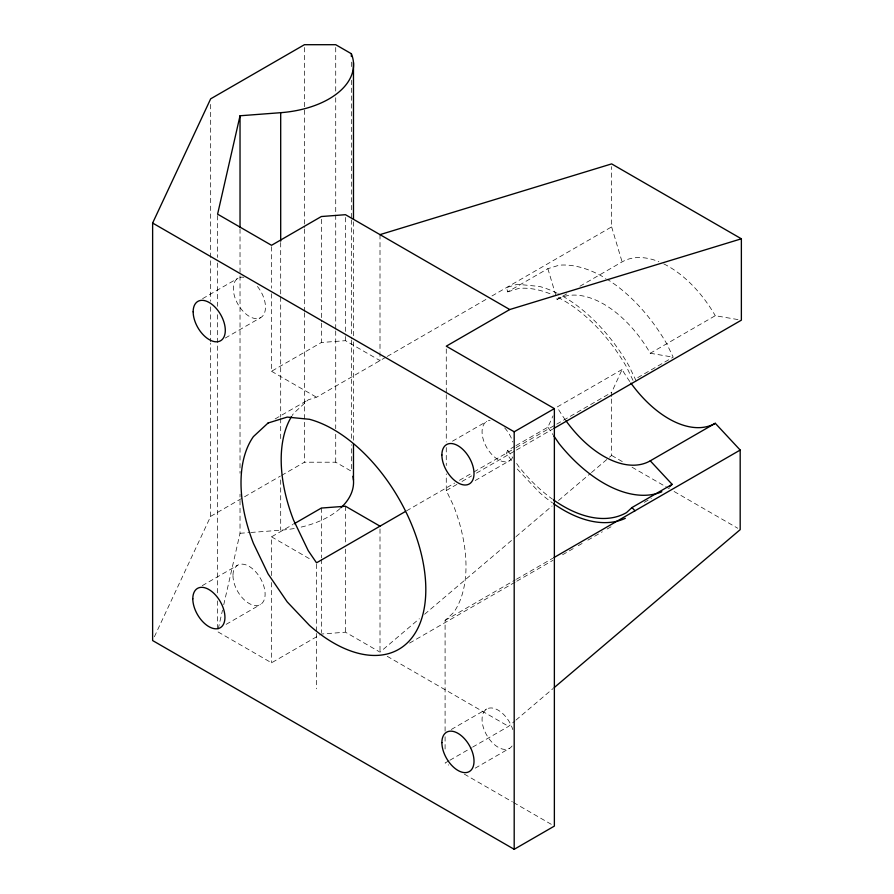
<?xml version="1.0" encoding="UTF-8"?>
<svg xmlns="http://www.w3.org/2000/svg" width="894" height="894" viewBox="0 0 894 894"><rect width="100%" height="100%" fill="white"/><g stroke="black" fill="none" stroke-linecap="round" stroke-linejoin="round"><path stroke-width="0.67" stroke-dasharray="4.47 3.35" d="M218.214 628.974L222.517 610.099M223.746 604.713L240.028 533.282L240.028 494.192M514.788 446.307L507.691 450.397L506.429 453.18L512.631 462.254M515.961 445.625L547.866 427.198L553.04 415.866M611.63 396.545L611.63 392.444L622.101 369.501A93.177 53.796 60 0 0 630.125 382.017M154.383 636.785L210.671 516.341L210.671 343.195M386.029 357.131L316.532 397.249L308.251 399.808L293.567 413.43A130.68 75.442 60 0 0 292.193 415.486M445.089 731.169L445.089 620.425L453.616 612.524A130.68 75.442 60 0 0 453.616 505.825L446.274 490.538L446.274 473.887M217.6 600.947L217.6 631.667L271.53 662.812L321.359 634.036L345.475 632.203L380.006 652.139L419.32 618.749M424.628 614.245L514.944 537.54M516.006 536.635L552.134 505.959M558.504 500.539L590.386 473.474M591.448 472.568L608.445 458.13M609.507 457.225L611.63 455.426L611.63 397.919M472.635 747.105L508.563 726.364L514.944 720.944M516.006 720.05L553.185 688.458M202.592 298.663L238.039 278.202M225.322 338.033L260.769 317.56M271.53 293.746L271.53 371.278L321.359 342.503L345.475 340.67L380.006 360.606L380.006 353.689M275.162 418.906L308.251 399.808M387.225 356.438L487.163 298.741M491.979 295.959L611.63 226.875L611.63 166.63M557.152 293.232A130.68 75.442 60 0 0 539.574 286.471L517.28 284.27L506.429 287.622L507.691 291.857L547.866 268.669L559.063 265.216A126.132 72.816 60 0 1 605.864 278.47M547.866 268.669L557.074 299.456L566.707 293.891M579.949 286.236L622.101 261.908A93.177 53.796 60 0 1 658.867 261.696M210.671 516.341L280.392 476.089M281.588 475.396L304.429 462.209L335.719 462.209L351.364 471.239L351.364 444.709M271.53 575.591L271.53 536.836L292.886 524.51M202.234 585.671L237.681 565.198M452.498 441.178L486.772 421.387M622.101 369.501L557.074 407.049A93.177 53.796 60 0 0 565.097 419.565M557.074 299.456A93.177 53.796 60 0 1 650.251 353.253L715.278 315.705L738.623 319.694M406.491 510.876L454.655 483.073M459.471 480.29L472.714 472.647M473.921 471.943L514.888 448.296M516.095 447.592L611.63 392.444M637.724 377.637L673.182 357.164L666.723 343.732A126.132 72.816 60 0 0 606.97 279.14M446.274 490.538L457.158 484.257M461.997 481.464L471.663 475.876M476.502 473.082L515.212 450.732M516.419 450.04L552.704 429.086M226.148 624.347L260.411 604.567M475.228 480.536L509.491 460.756M644.272 502.339L651.368 498.249M445.089 620.425L515.246 579.927M516.453 579.234L552.738 558.281M409.597 643.077L515.592 581.882M516.799 581.189L552.939 560.326M562.572 554.761L573.412 548.503M578.228 545.72L583.044 542.937M587.872 540.155L602.321 531.807M607.138 529.024L611.954 526.242M451.314 729.47L486.772 709.009M448.676 760.939L445.089 763.007L448.687 765.085M449.883 760.246L471.44 747.797M475.228 768.147L509.491 748.367M507.691 291.857L518.889 288.404A126.132 72.816 60 0 1 553.14 295.076M240.028 533.282L249.515 532.567M250.868 532.466L280.694 530.198A83.801 48.377 0 0 0 294.484 528.455M650.251 353.253L673.182 357.164M611.63 455.426L622.447 461.673M632.058 467.216L664.499 485.945M665.695 486.638L669.304 488.716M674.11 491.499L737.785 528.265M271.53 371.278L316.532 397.249M271.53 536.836L311.794 560.08M387.214 656.297L508.563 726.364M464.299 774.103L512.34 801.84M513.547 802.533L551.967 824.715M517.28 469.071L539.574 492.594A130.68 75.442 60 0 0 552.526 502.953M547.866 427.198L553.095 434.853M507.691 450.397L512.921 458.041M516.654 463.505L518.889 466.78A126.132 72.816 60 0 0 552.403 499.131M636.159 380.9L628.817 365.612A130.68 75.442 60 0 0 558.426 293.88M632.997 380.363L626.549 366.931A126.132 72.816 60 0 0 558.325 297.546M611.63 226.875L622.101 261.908M446.274 348.962L446.274 393.382M446.274 394.768L446.274 441.96M446.274 447.514L446.274 465.55M445.089 736.712L445.089 750.547M380.006 234.63L380.006 352.303M380.006 528.935L380.006 652.139M353.476 221.79L353.476 336.289M353.476 341.877L353.476 441.021M351.364 62.111L351.364 67.698M351.364 80.259L351.364 218.505M351.364 219.902L351.364 338.591M351.364 339.988L351.364 439.122M345.475 217.465L345.475 335.138M345.475 336.513L345.475 340.67M345.475 506.227L345.475 543.608M345.475 549.151L345.475 632.203M335.719 47.494L335.719 92.171M335.719 97.759L335.719 329.551M335.719 330.948L335.719 428.695M335.719 434.283L335.719 462.209M321.359 219.298L321.359 321.739M321.359 323.125L321.359 342.503M321.359 508.06L321.359 557.901M321.359 559.286L321.359 632.65M316.532 564.203L316.532 632.024M316.532 633.41L316.532 688.782M304.429 47.494L304.429 227.624M304.429 229.02L304.429 311.403M304.429 312.799L304.429 462.209M280.694 242.542L280.694 295.612M280.694 297.009L280.694 417.096M280.694 418.493L280.694 440.831M280.694 479.922L280.694 530.198M271.53 246.688L271.53 288.214M271.53 582.519L271.53 662.812M240.028 228.886L240.028 473.239M217.6 215.555L217.6 257.45M217.6 263.037L217.6 306.318M217.6 314.699L217.6 593.962M210.671 104.419L210.671 301.3M210.671 306.888L210.671 341.799M340.111 508.518A83.801 48.377 0 0 1 299.814 527.393M512.05 458.387A22.73 13.119 60 0 1 486.772 447.626A22.73 13.119 60 0 1 490.091 420.359M504.663 427.891A22.73 13.119 60 0 1 512.81 441.994M512.05 745.998A22.73 13.119 60 0 1 487.375 736.265A22.73 13.119 60 0 1 488.683 708.227A22.73 13.119 60 0 1 512.81 729.616M663.784 263.898A93.177 53.796 60 0 1 715.278 315.705M257.438 286.449A22.73 13.119 60 0 1 261.093 317.37A22.73 13.119 60 0 1 235.982 300.328A22.73 13.119 60 0 1 243.917 277.274M232.976 575.602A22.73 13.119 60 0 0 257.081 605.584A22.73 13.119 60 0 0 257.081 573.445A22.73 13.119 60 0 0 232.976 575.602"/><path stroke-width="1.34" d="M509.748 309.536L446.274 346.179L554.369 408.603L554.369 826.101L514.195 849.3L152.628 640.551L152.628 223.042L210.671 98.832L304.429 44.7L335.719 44.7L351.364 53.729A83.801 48.377 0 0 1 280.694 112.689L240.028 115.773L217.6 214.158L271.53 245.302L321.359 216.527L345.475 214.694L509.748 309.536L741.372 238.799L741.372 320.164L553.911 428.394M565.88 420.661A93.177 53.796 60 0 0 650.251 460.835L672.143 484.358L631.969 507.546L626.549 512.575A126.132 72.816 60 0 1 553.509 499.925M669.427 486.861L672.143 484.358M554.246 687.564L740.187 529.65L740.187 450.051L715.278 423.298A93.177 53.796 60 0 1 630.918 383.124M294.07 523.817L321.359 508.06L345.475 506.227L380.006 526.164M152.628 223.042L514.195 431.791L554.369 408.603M405.295 511.569L316.532 562.818L308.251 550.704L293.567 520.129A130.68 75.442 60 0 1 291.533 416.548M650.251 460.835L715.278 423.298M553.945 557.577L740.187 450.051M380.006 234.63L611.63 163.893L741.372 238.799M631.969 507.546L634.986 510.798M553.844 435.937L559.063 443.592A126.132 72.816 60 0 0 661.851 491.789M514.195 431.791L514.195 849.3M353.476 62.614L353.476 218.996M353.476 443.815L353.476 480.112M351.364 53.729L351.364 56.523M280.694 112.689L280.694 241.145M240.028 115.773L240.028 227.489M625.331 518.319A130.68 75.442 60 0 1 553.621 503.735M352.918 476.29A83.801 48.377 0 0 1 341.027 507.669M268.077 423.007L253.393 436.618A130.68 75.442 60 0 0 253.393 543.317L268.077 573.892L287.209 601.897L309.503 625.42A130.68 75.442 60 0 0 425.812 589.515A130.68 75.442 60 0 0 309.503 419.297L287.209 417.096L268.077 423.007M441.882 742.601A22.73 13.119 60 0 0 465.986 772.595A22.73 13.119 60 0 0 465.986 740.456A22.73 13.119 60 0 0 441.882 742.601M441.882 454.99A22.73 13.119 60 0 0 465.986 484.973A22.73 13.119 60 0 0 465.986 452.833A22.73 13.119 60 0 0 441.882 454.99M192.802 598.801A22.73 13.119 60 0 0 216.907 628.784A22.73 13.119 60 0 0 216.907 596.644A22.73 13.119 60 0 0 192.802 598.801M193.16 311.805A22.73 13.119 60 0 0 217.264 341.787A22.73 13.119 60 0 0 217.264 309.648A22.73 13.119 60 0 0 193.16 311.805"/></g></svg>
